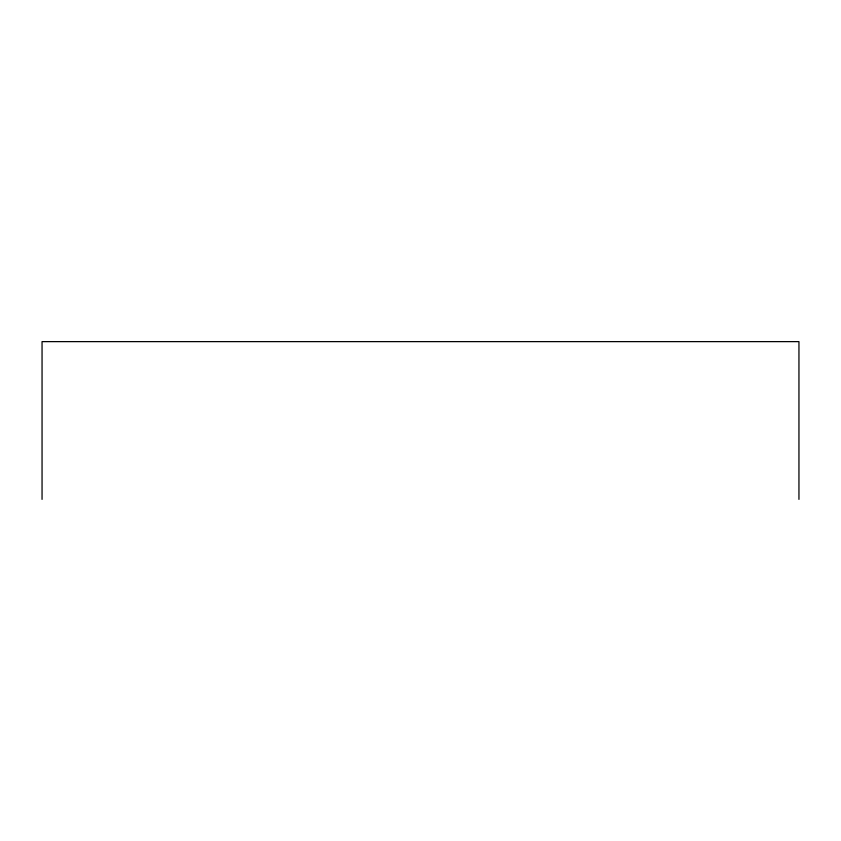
<?xml version="1.0" encoding="UTF-8"?>
<svg xmlns="http://www.w3.org/2000/svg" width="841" height="841" viewBox="0 0 841 841"><rect width="100%" height="100%" fill="white"/><g stroke="black" fill="none" stroke-linecap="round" stroke-linejoin="round"><path stroke-width="1.26" d="M798.95 499.375L798.95 341.625L42.05 341.625L42.05 499.375"/></g></svg>
